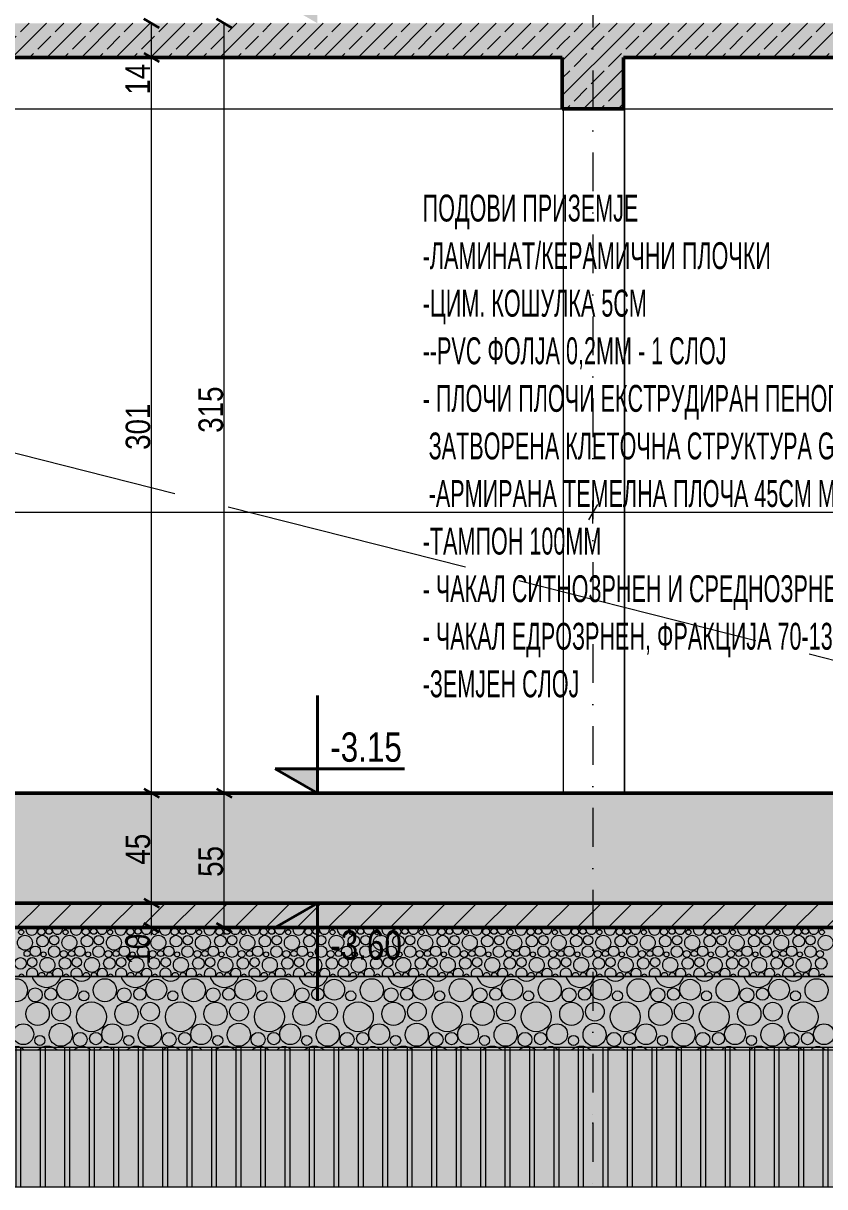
# Model space of a CAD drawing. Extents: x -1929 to 256751, y -18317 to 36108.
# Drawn here: x 112345 to 115621, y 5429 to 10189 of the extents above; entities that cross this region are included whole.
import ezdxf

# ---------------------------------------------------------------- set-up
doc = ezdxf.new("R2010")
doc.units = 0
doc.header["$LTSCALE"] = 5
doc.header["$MEASUREMENT"] = 0
doc.linetypes.add('- Осеви линии', pattern=[670.277762, 317.5, -176.388889, 0, -176.388874])
doc.linetypes.add('- Скирити линии', pattern=[245, 200, -45])
for name, color, linetype, lineweight in [('1', 8, 'Continuous', 13), ('101', 253, 'Continuous', 15), ('102', 254, 'Continuous', 15), ('141', 8, 'Continuous', 35), ('164', 255, 'Continuous', 15), ('18', 9, 'Continuous', 15), ('21', 7, 'Continuous', 50), ('27', 7, 'Continuous', 40), ('29', 7, 'Continuous', 50), ('46', 9, 'Continuous', 35), ('7', 7, 'Continuous', 25), ('85', 252, 'Continuous', 20)]:
    doc.layers.add(name, color=color, linetype=linetype, lineweight=lineweight)
for name, color, linetype, lineweight, true_color in [('104', 7, 'Continuous', 15, 0x3e3e3e), ('161', 7, 'Continuous', 15, 0x6a6a6a), ('19', 7, 'Continuous', 0, 0xe4e4e4), ('4', 7, 'Continuous', 20, 0x3e3e3e), ('45', 7, 'Continuous', 35, 0x404040), ('61', 7, 'Continuous', 20, 0x6a6a6a), ('65', 7, 'Continuous', 20, 0x4e4e4e), ('84', 7, 'Continuous', 20, 0x3e3e3e), ('88', 7, 'Continuous', 20, 0x5e5e5e)]:
    doc.layers.add(name, color=color, linetype=linetype, lineweight=lineweight, true_color=true_color)
doc.styles.add('GENERATED_STYLE_6', font='Cambria Math.ttf')
pattern_1 = [(45, (48941.57, 10189.11), (-70.71071, 70.71071), []), (45, (48906.22, 10224.47), (-70.71071, 70.71071), [75.00004, -25.00001])]

# ---------------------------------------------------------------- blocks, each defined once
blk = doc.blocks.new('*X241')
at = {"layer": '101', "color": 253, "linetype": 'Continuous', "lineweight": 15}
for centre, radius in [((224.156, 84.901), 0.207), ((225.807, 84.942), 0.286), ((226.445, 84.978), 0.251), ((227.793, 84.901), 0.207), ((229.444, 84.942), 0.286), ((230.083, 84.978), 0.251), ((231.43, 84.901), 0.207), ((233.081, 84.942), 0.286), ((233.72, 84.978), 0.251), ((235.067, 84.901), 0.207), ((236.718, 84.942), 0.286), ((237.357, 84.978), 0.251), ((238.704, 84.901), 0.207), ((240.356, 84.942), 0.286), ((240.994, 84.978), 0.251), ((242.341, 84.901), 0.207), ((243.993, 84.942), 0.286), ((244.631, 84.978), 0.251), ((245.978, 84.901), 0.207), ((247.63, 84.942), 0.286), ((248.268, 84.978), 0.251), ((249.615, 84.901), 0.207), ((251.267, 84.942), 0.286), ((251.905, 84.978), 0.251), ((253.252, 84.901), 0.207), ((254.904, 84.942), 0.286), ((255.542, 84.978), 0.251), ((256.89, 84.901), 0.207), ((258.541, 84.942), 0.286), ((259.179, 84.978), 0.251), ((260.527, 84.901), 0.207), ((262.178, 84.942), 0.286), ((262.816, 84.978), 0.251), ((264.164, 84.901), 0.207), ((265.815, 84.942), 0.286), ((266.453, 84.978), 0.251), ((267.801, 84.901), 0.207), ((269.452, 84.942), 0.286), ((270.09, 84.978), 0.251), ((271.438, 84.901), 0.207), ((273.089, 84.942), 0.286), ((273.727, 84.978), 0.251), ((275.075, 84.901), 0.207), ((276.726, 84.942), 0.286), ((277.365, 84.978), 0.251), ((278.712, 84.901), 0.207), ((280.363, 84.942), 0.286), ((281.002, 84.978), 0.251), ((282.349, 84.901), 0.207), ((284, 84.942), 0.286), ((284.639, 84.978), 0.251), ((285.986, 84.901), 0.207), ((287.638, 84.942), 0.286), ((288.276, 84.978), 0.251), ((289.623, 84.901), 0.207), ((224.468, 84.044), 0.612), ((225.904, 84.169), 0.477), ((226.854, 83.314), 0.473), ((226.864, 84.257), 0.384), ((228.105, 84.044), 0.612), ((229.541, 84.169), 0.477), ((230.491, 83.314), 0.473), ((230.501, 84.257), 0.384), ((231.742, 84.044), 0.612), ((233.178, 84.169), 0.477), ((234.128, 83.314), 0.473), ((234.138, 84.257), 0.384), ((235.379, 84.044), 0.612), ((236.815, 84.169), 0.477), ((237.765, 83.314), 0.473), ((237.775, 84.257), 0.384), ((239.017, 84.044), 0.612), ((240.452, 84.169), 0.477), ((241.402, 83.314), 0.473), ((241.412, 84.257), 0.384), ((242.654, 84.044), 0.612), ((244.089, 84.169), 0.477), ((245.039, 83.314), 0.473), ((245.05, 84.257), 0.384), ((246.291, 84.044), 0.612), ((247.726, 84.169), 0.477), ((248.676, 83.314), 0.473), ((248.687, 84.257), 0.384), ((249.928, 84.044), 0.612), ((251.363, 84.169), 0.477), ((252.314, 83.314), 0.473), ((252.324, 84.257), 0.384), ((253.565, 84.044), 0.612), ((255, 84.169), 0.477), ((255.951, 83.314), 0.473), ((255.961, 84.257), 0.384), ((257.202, 84.044), 0.612), ((258.638, 84.169), 0.477), ((259.588, 83.314), 0.473), ((259.598, 84.257), 0.384), ((260.839, 84.044), 0.612), ((262.275, 84.169), 0.477), ((263.225, 83.314), 0.473), ((263.235, 84.257), 0.384), ((264.476, 84.044), 0.612), ((265.912, 84.169), 0.477), ((266.862, 83.314), 0.473), ((266.872, 84.257), 0.384), ((268.113, 84.044), 0.612), ((269.549, 84.169), 0.477), ((270.499, 83.314), 0.473), ((270.509, 84.257), 0.384), ((271.75, 84.044), 0.612), ((273.186, 84.169), 0.477), ((274.136, 83.314), 0.473), ((274.146, 84.257), 0.384), ((275.387, 84.044), 0.612), ((276.823, 84.169), 0.477), ((277.773, 83.314), 0.473), ((277.783, 84.257), 0.384), ((279.024, 84.044), 0.612), ((280.46, 84.169), 0.477), ((281.41, 83.314), 0.473), ((281.42, 84.257), 0.384), ((282.661, 84.044), 0.612), ((284.097, 84.169), 0.477), ((285.047, 83.314), 0.473), ((285.057, 84.257), 0.384), ((286.298, 84.044), 0.612), ((287.734, 84.169), 0.477), ((288.684, 83.314), 0.473), ((288.694, 84.257), 0.384), ((289.936, 84.044), 0.612), ((224.104, 82.349), 0.477), ((224.645, 83.158), 0.251), ((225.319, 83.335), 0.426), ((226.305, 82.224), 0.612), ((225.993, 83.081), 0.207), ((227.741, 82.349), 0.477), ((227.644, 83.122), 0.286), ((228.283, 83.158), 0.251), ((228.956, 83.335), 0.426), ((229.942, 82.224), 0.612), ((229.63, 83.081), 0.207), ((231.378, 82.349), 0.477), ((231.281, 83.122), 0.286), ((231.92, 83.158), 0.251), ((232.593, 83.335), 0.426), ((233.579, 82.224), 0.612), ((233.267, 83.081), 0.207), ((235.015, 82.349), 0.477), ((234.918, 83.122), 0.286), ((235.557, 83.158), 0.251), ((236.23, 83.335), 0.426), ((237.217, 82.224), 0.612), ((236.904, 83.081), 0.207), ((238.652, 82.349), 0.477), ((238.556, 83.122), 0.286), ((239.194, 83.158), 0.251), ((239.868, 83.335), 0.426), ((240.854, 82.224), 0.612), ((240.541, 83.081), 0.207), ((242.289, 82.349), 0.477), ((242.193, 83.122), 0.286), ((242.831, 83.158), 0.251), ((243.505, 83.335), 0.426), ((244.491, 82.224), 0.612), ((244.178, 83.081), 0.207), ((245.926, 82.349), 0.477), ((245.83, 83.122), 0.286), ((246.468, 83.158), 0.251), ((247.142, 83.335), 0.426), ((248.128, 82.224), 0.612), ((247.815, 83.081), 0.207), ((249.563, 82.349), 0.477), ((249.467, 83.122), 0.286), ((250.105, 83.158), 0.251), ((250.779, 83.335), 0.426), ((251.765, 82.224), 0.612), ((251.452, 83.081), 0.207), ((253.2, 82.349), 0.477), ((253.104, 83.122), 0.286), ((253.742, 83.158), 0.251), ((254.416, 83.335), 0.426), ((255.402, 82.224), 0.612), ((255.09, 83.081), 0.207), ((256.838, 82.349), 0.477), ((256.741, 83.122), 0.286), ((257.379, 83.158), 0.251), ((258.053, 83.335), 0.426), ((259.039, 82.224), 0.612), ((258.727, 83.081), 0.207), ((260.475, 82.349), 0.477), ((260.378, 83.122), 0.286), ((261.016, 83.158), 0.251), ((261.69, 83.335), 0.426), ((262.676, 82.224), 0.612), ((262.364, 83.081), 0.207), ((264.112, 82.349), 0.477), ((264.015, 83.122), 0.286), ((264.653, 83.158), 0.251), ((265.327, 83.335), 0.426), ((266.313, 82.224), 0.612), ((266.001, 83.081), 0.207), ((267.749, 82.349), 0.477), ((267.652, 83.122), 0.286), ((268.29, 83.158), 0.251), ((268.964, 83.335), 0.426), ((269.95, 82.224), 0.612), ((269.638, 83.081), 0.207), ((271.386, 82.349), 0.477), ((271.289, 83.122), 0.286), ((271.927, 83.158), 0.251), ((272.601, 83.335), 0.426), ((273.587, 82.224), 0.612), ((273.275, 83.081), 0.207), ((275.023, 82.349), 0.477), ((274.926, 83.122), 0.286), ((275.565, 83.158), 0.251), ((276.238, 83.335), 0.426), ((277.224, 82.224), 0.612), ((276.912, 83.081), 0.207), ((278.66, 82.349), 0.477), ((278.563, 83.122), 0.286), ((279.202, 83.158), 0.251), ((279.875, 83.335), 0.426), ((280.861, 82.224), 0.612), ((280.549, 83.081), 0.207), ((282.297, 82.349), 0.477), ((282.2, 83.122), 0.286), ((282.839, 83.158), 0.251), ((283.512, 83.335), 0.426), ((284.498, 82.224), 0.612), ((284.186, 83.081), 0.207), ((285.934, 82.349), 0.477), ((285.838, 83.122), 0.286), ((286.476, 83.158), 0.251), ((287.15, 83.335), 0.426), ((288.136, 82.224), 0.612), ((287.823, 83.081), 0.207), ((289.571, 82.349), 0.477), ((289.475, 83.122), 0.286), ((225.064, 82.437), 0.384), ((228.701, 82.437), 0.384), ((232.338, 82.437), 0.384), ((235.975, 82.437), 0.384), ((239.612, 82.437), 0.384), ((243.25, 82.437), 0.384), ((246.887, 82.437), 0.384), ((250.524, 82.437), 0.384), ((254.161, 82.437), 0.384), ((257.798, 82.437), 0.384), ((261.435, 82.437), 0.384), ((265.072, 82.437), 0.384), ((268.709, 82.437), 0.384), ((272.346, 82.437), 0.384), ((275.983, 82.437), 0.384), ((279.62, 82.437), 0.384), ((283.257, 82.437), 0.384), ((286.894, 82.437), 0.384)]:
    blk.add_circle(centre, radius, dxfattribs=at)
for centre, radius, start, end in [((225.017, 85.134), 0.473, 162.59898, 17.40102), ((226.268, 85.864), 0.612, 254.33377, 285.66623), ((227.119, 85.155), 0.426, 163.6472, 16.3528), ((228.654, 85.134), 0.473, 162.59898, 17.40102), ((229.905, 85.864), 0.612, 254.33377, 285.66623), ((230.756, 85.155), 0.426, 163.6472, 16.3528), ((232.291, 85.134), 0.473, 162.59898, 17.40102), ((233.542, 85.864), 0.612, 254.33377, 285.66623), ((234.393, 85.155), 0.426, 163.6472, 16.3528), ((235.928, 85.134), 0.473, 162.59898, 17.40102), ((237.179, 85.864), 0.612, 254.33377, 285.66623), ((238.03, 85.155), 0.426, 163.6472, 16.3528), ((239.565, 85.134), 0.473, 162.59898, 17.40102), ((240.817, 85.864), 0.612, 254.33377, 285.66623), ((241.668, 85.155), 0.426, 163.6472, 16.3528), ((243.202, 85.134), 0.473, 162.59898, 17.40102), ((244.454, 85.864), 0.612, 254.33377, 285.66623), ((245.305, 85.155), 0.426, 163.6472, 16.3528), ((246.839, 85.134), 0.473, 162.59898, 17.40102), ((248.091, 85.864), 0.612, 254.33377, 285.66623), ((248.942, 85.155), 0.426, 163.6472, 16.3528), ((250.476, 85.134), 0.473, 162.59898, 17.40102), ((251.728, 85.864), 0.612, 254.33377, 285.66623), ((252.579, 85.155), 0.426, 163.6472, 16.3528), ((254.114, 85.134), 0.473, 162.59898, 17.40102), ((255.365, 85.864), 0.612, 254.33377, 285.66623), ((256.216, 85.155), 0.426, 163.6472, 16.3528), ((257.751, 85.134), 0.473, 162.59898, 17.40102), ((259.002, 85.864), 0.612, 254.33377, 285.66623), ((259.853, 85.155), 0.426, 163.6472, 16.3528), ((261.388, 85.134), 0.473, 162.59898, 17.40102), ((262.639, 85.864), 0.612, 254.33377, 285.66623), ((263.49, 85.155), 0.426, 163.6472, 16.3528), ((265.025, 85.134), 0.473, 162.59898, 17.40102), ((266.276, 85.864), 0.612, 254.33377, 285.66623), ((267.127, 85.155), 0.426, 163.6472, 16.3528), ((268.662, 85.134), 0.473, 162.59898, 17.40102), ((269.913, 85.864), 0.612, 254.33377, 285.66623), ((270.764, 85.155), 0.426, 163.6472, 16.3528), ((272.299, 85.134), 0.473, 162.59898, 17.40102), ((273.55, 85.864), 0.612, 254.33377, 285.66623), ((274.401, 85.155), 0.426, 163.6472, 16.3528), ((275.936, 85.134), 0.473, 162.59898, 17.40102), ((277.187, 85.864), 0.612, 254.33377, 285.66623), ((278.038, 85.155), 0.426, 163.6472, 16.3528), ((279.573, 85.134), 0.473, 162.59898, 17.40102), ((280.824, 85.864), 0.612, 254.33377, 285.66623), ((281.675, 85.155), 0.426, 163.6472, 16.3528), ((283.21, 85.134), 0.473, 162.59898, 17.40102), ((284.461, 85.864), 0.612, 254.33377, 285.66623), ((285.312, 85.155), 0.426, 163.6472, 16.3528), ((286.847, 85.134), 0.473, 162.59898, 17.40102), ((288.098, 85.864), 0.612, 254.33377, 285.66623), ((288.95, 85.155), 0.426, 163.6472, 16.3528), ((225.054, 81.494), 0.473, 332.4801, 207.5199), ((227.156, 81.515), 0.426, 325.62131, 214.37869), ((228.691, 81.494), 0.473, 332.4801, 207.5199), ((230.793, 81.515), 0.426, 325.62131, 214.37869), ((232.328, 81.494), 0.473, 332.4801, 207.5199), ((234.43, 81.515), 0.426, 325.62131, 214.37869), ((235.965, 81.494), 0.473, 332.4801, 207.5199), ((238.068, 81.515), 0.426, 325.62131, 214.37869), ((239.602, 81.494), 0.473, 332.4801, 207.5199), ((241.705, 81.515), 0.426, 325.62131, 214.37869), ((243.239, 81.494), 0.473, 332.4801, 207.5199), ((245.342, 81.515), 0.426, 325.62131, 214.37869), ((246.876, 81.494), 0.473, 332.4801, 207.5199), ((248.979, 81.515), 0.426, 325.62131, 214.37869), ((250.514, 81.494), 0.473, 332.4801, 207.5199), ((252.616, 81.515), 0.426, 325.62131, 214.37869), ((254.151, 81.494), 0.473, 332.4801, 207.5199), ((256.253, 81.515), 0.426, 325.62131, 214.37869), ((257.788, 81.494), 0.473, 332.4801, 207.5199), ((259.89, 81.515), 0.426, 325.62131, 214.37869), ((261.425, 81.494), 0.473, 332.4801, 207.5199), ((263.527, 81.515), 0.426, 325.62131, 214.37869), ((265.062, 81.494), 0.473, 332.4801, 207.5199), ((267.164, 81.515), 0.426, 325.62131, 214.37869), ((268.699, 81.494), 0.473, 332.4801, 207.5199), ((270.801, 81.515), 0.426, 325.62131, 214.37869), ((272.336, 81.494), 0.473, 332.4801, 207.5199), ((274.438, 81.515), 0.426, 325.62131, 214.37869), ((275.973, 81.494), 0.473, 332.4801, 207.5199), ((278.075, 81.515), 0.426, 325.62131, 214.37869), ((279.61, 81.494), 0.473, 332.4801, 207.5199), ((281.712, 81.515), 0.426, 325.62131, 214.37869), ((283.247, 81.494), 0.473, 332.4801, 207.5199), ((285.35, 81.515), 0.426, 325.62131, 214.37869), ((286.884, 81.494), 0.473, 332.4801, 207.5199), ((288.987, 81.515), 0.426, 325.62131, 214.37869), ((224.193, 81.261), 0.207, 3.86586, 176.13414), ((225.844, 81.303), 0.286, 354.47725, 185.52275), ((226.483, 81.338), 0.251, 345.45425, 194.54575), ((227.83, 81.261), 0.207, 3.86586, 176.13414), ((229.481, 81.303), 0.286, 354.47725, 185.52275), ((230.12, 81.338), 0.251, 345.45425, 194.54575), ((231.467, 81.261), 0.207, 3.86586, 176.13414), ((233.118, 81.303), 0.286, 354.47725, 185.52275), ((233.757, 81.338), 0.251, 345.45425, 194.54575), ((235.104, 81.261), 0.207, 3.86586, 176.13414), ((236.756, 81.303), 0.286, 354.47725, 185.52275), ((237.394, 81.338), 0.251, 345.45425, 194.54575), ((238.741, 81.261), 0.207, 3.86586, 176.13414), ((240.393, 81.303), 0.286, 354.47725, 185.52275), ((241.031, 81.338), 0.251, 345.45425, 194.54575), ((242.378, 81.261), 0.207, 3.86586, 176.13414), ((244.03, 81.303), 0.286, 354.47725, 185.52275), ((244.668, 81.338), 0.251, 345.45425, 194.54575), ((246.015, 81.261), 0.207, 3.86586, 176.13414), ((247.667, 81.303), 0.286, 354.47725, 185.52275), ((248.305, 81.338), 0.251, 345.45425, 194.54575), ((249.652, 81.261), 0.207, 3.86586, 176.13414), ((251.304, 81.303), 0.286, 354.47725, 185.52275), ((251.942, 81.338), 0.251, 345.45425, 194.54575), ((253.29, 81.261), 0.207, 3.86586, 176.13414), ((254.941, 81.303), 0.286, 354.47725, 185.52275), ((255.579, 81.338), 0.251, 345.45425, 194.54575), ((256.927, 81.261), 0.207, 3.86586, 176.13414), ((258.578, 81.303), 0.286, 354.47725, 185.52275), ((259.216, 81.338), 0.251, 345.45425, 194.54575), ((260.564, 81.261), 0.207, 3.86586, 176.13414), ((262.215, 81.303), 0.286, 354.47725, 185.52275), ((262.853, 81.338), 0.251, 345.45425, 194.54575), ((264.201, 81.261), 0.207, 3.86586, 176.13414), ((265.852, 81.303), 0.286, 354.47725, 185.52275), ((266.49, 81.338), 0.251, 345.45425, 194.54575), ((267.838, 81.261), 0.207, 3.86586, 176.13414), ((269.489, 81.303), 0.286, 354.47725, 185.52275), ((270.127, 81.338), 0.251, 345.45425, 194.54575), ((271.475, 81.261), 0.207, 3.86586, 176.13414), ((273.126, 81.303), 0.286, 354.47725, 185.52275), ((273.765, 81.338), 0.251, 345.45425, 194.54575), ((275.112, 81.261), 0.207, 3.86586, 176.13414), ((276.763, 81.303), 0.286, 354.47725, 185.52275), ((277.402, 81.338), 0.251, 345.45425, 194.54575), ((278.749, 81.261), 0.207, 3.86586, 176.13414), ((280.4, 81.303), 0.286, 354.47725, 185.52275), ((281.039, 81.338), 0.251, 345.45425, 194.54575), ((282.386, 81.261), 0.207, 3.86586, 176.13414), ((284.038, 81.303), 0.286, 354.47725, 185.52275), ((284.676, 81.338), 0.251, 345.45425, 194.54575), ((286.023, 81.261), 0.207, 3.86586, 176.13414), ((287.675, 81.303), 0.286, 354.47725, 185.52275), ((288.313, 81.338), 0.251, 345.45425, 194.54575), ((289.66, 81.261), 0.207, 3.86586, 176.13414)]:
    blk.add_arc(centre, radius, start, end, dxfattribs=at)
blk = doc.blocks.new('*X242')
at = {"layer": '101', "color": 253, "linetype": 'Continuous', "lineweight": 15}
for centre, radius in [((223.727, 80.151), 0.946), ((227.932, 80.194), 0.851), ((231.001, 80.151), 0.946), ((235.206, 80.194), 0.851), ((238.275, 80.151), 0.946), ((242.48, 80.194), 0.851), ((245.55, 80.151), 0.946), ((249.754, 80.194), 0.851), ((252.824, 80.151), 0.946), ((257.028, 80.194), 0.851), ((260.098, 80.151), 0.946), ((264.302, 80.194), 0.851), ((267.372, 80.151), 0.946), ((271.577, 80.194), 0.851), ((274.646, 80.151), 0.946), ((278.851, 80.194), 0.851), ((281.92, 80.151), 0.946), ((286.125, 80.194), 0.851), ((289.194, 80.151), 0.946), ((225.308, 79.768), 0.572), ((226.584, 79.839), 0.501), ((229.279, 79.686), 0.414), ((232.582, 79.768), 0.572), ((233.858, 79.839), 0.501), ((236.553, 79.686), 0.414), ((239.856, 79.768), 0.572), ((241.133, 79.839), 0.501), ((243.827, 79.686), 0.414), ((247.13, 79.768), 0.572), ((248.407, 79.839), 0.501), ((251.102, 79.686), 0.414), ((254.404, 79.768), 0.572), ((255.681, 79.839), 0.501), ((258.376, 79.686), 0.414), ((261.678, 79.768), 0.572), ((262.955, 79.839), 0.501), ((265.65, 79.686), 0.414), ((268.953, 79.768), 0.572), ((270.229, 79.839), 0.501), ((272.924, 79.686), 0.414), ((276.227, 79.768), 0.572), ((277.503, 79.839), 0.501), ((280.198, 79.686), 0.414), ((283.501, 79.768), 0.572), ((284.777, 79.839), 0.501), ((287.472, 79.686), 0.414), ((225.501, 78.222), 0.954), ((227.422, 78.398), 0.767), ((229.904, 77.972), 1.224), ((232.775, 78.222), 0.954), ((234.696, 78.398), 0.767), ((237.178, 77.972), 1.224), ((240.049, 78.222), 0.954), ((241.97, 78.398), 0.767), ((244.452, 77.972), 1.224), ((247.323, 78.222), 0.954), ((249.244, 78.398), 0.767), ((251.726, 77.972), 1.224), ((254.598, 78.222), 0.954), ((256.518, 78.398), 0.767), ((259, 77.972), 1.224), ((261.872, 78.222), 0.954), ((263.792, 78.398), 0.767), ((266.275, 77.972), 1.224), ((269.146, 78.222), 0.954), ((271.067, 78.398), 0.767), ((273.549, 77.972), 1.224), ((276.42, 78.222), 0.954), ((278.341, 78.398), 0.767), ((280.823, 77.972), 1.224), ((283.694, 78.222), 0.954), ((285.615, 78.398), 0.767), ((288.097, 77.972), 1.224), ((224.332, 76.554), 0.851), ((227.401, 76.511), 0.946), ((231.606, 76.554), 0.851), ((234.675, 76.511), 0.946), ((238.88, 76.554), 0.851), ((241.95, 76.511), 0.946), ((246.154, 76.554), 0.851), ((249.224, 76.511), 0.946), ((253.428, 76.554), 0.851), ((256.498, 76.511), 0.946), ((260.702, 76.554), 0.851), ((263.772, 76.511), 0.946), ((267.977, 76.554), 0.851), ((271.046, 76.511), 0.946), ((275.251, 76.554), 0.851), ((278.32, 76.511), 0.946), ((282.525, 76.554), 0.851), ((285.594, 76.511), 0.946), ((289.799, 76.554), 0.851), ((225.679, 76.046), 0.414), ((228.982, 76.129), 0.572), ((230.258, 76.199), 0.501), ((232.953, 76.046), 0.414), ((236.256, 76.129), 0.572), ((237.533, 76.199), 0.501), ((240.227, 76.046), 0.414), ((243.53, 76.129), 0.572), ((244.807, 76.199), 0.501), ((247.502, 76.046), 0.414), ((250.804, 76.129), 0.572), ((252.081, 76.199), 0.501), ((254.776, 76.046), 0.414), ((258.078, 76.129), 0.572), ((259.355, 76.199), 0.501), ((262.05, 76.046), 0.414), ((265.353, 76.129), 0.572), ((266.629, 76.199), 0.501), ((269.324, 76.046), 0.414), ((272.627, 76.129), 0.572), ((273.903, 76.199), 0.501), ((276.598, 76.046), 0.414), ((279.901, 76.129), 0.572), ((281.177, 76.199), 0.501), ((283.872, 76.046), 0.414), ((287.175, 76.129), 0.572), ((288.452, 76.199), 0.501)]:
    blk.add_circle(centre, radius, dxfattribs=at)
for centre, radius, start, end in [((226.23, 81.612), 1.224, 195.99442, 344.00558), ((229.101, 81.861), 0.954, 217.9292, 322.0708), ((233.504, 81.612), 1.224, 195.99442, 344.00558), ((236.375, 81.861), 0.954, 217.9292, 322.0708), ((240.778, 81.612), 1.224, 195.99442, 344.00558), ((243.649, 81.861), 0.954, 217.9292, 322.0708), ((248.052, 81.612), 1.224, 195.99442, 344.00558), ((250.923, 81.861), 0.954, 217.9292, 322.0708), ((255.326, 81.612), 1.224, 195.99442, 344.00558), ((258.198, 81.861), 0.954, 217.9292, 322.0708), ((262.6, 81.612), 1.224, 195.99442, 344.00558), ((265.472, 81.861), 0.954, 217.9292, 322.0708), ((269.875, 81.612), 1.224, 195.99442, 344.00558), ((272.746, 81.861), 0.954, 217.9292, 322.0708), ((277.149, 81.612), 1.224, 195.99442, 344.00558), ((280.02, 81.861), 0.954, 217.9292, 322.0708), ((284.423, 81.612), 1.224, 195.99442, 344.00558), ((287.294, 81.861), 0.954, 217.9292, 322.0708), ((223.822, 74.758), 0.767, 42.37311, 137.62689), ((226.304, 74.332), 1.224, 50.34184, 129.65816), ((229.175, 74.582), 0.954, 46.61075, 133.38925), ((231.096, 74.758), 0.767, 42.37311, 137.62689), ((233.578, 74.332), 1.224, 50.34184, 129.65816), ((236.449, 74.582), 0.954, 46.61075, 133.38925), ((238.37, 74.758), 0.767, 42.37311, 137.62689), ((240.852, 74.332), 1.224, 50.34184, 129.65816), ((243.723, 74.582), 0.954, 46.61075, 133.38925), ((245.644, 74.758), 0.767, 42.37311, 137.62689), ((248.126, 74.332), 1.224, 50.34184, 129.65816), ((250.998, 74.582), 0.954, 46.61075, 133.38925), ((252.918, 74.758), 0.767, 42.37311, 137.62689), ((255.4, 74.332), 1.224, 50.34184, 129.65816), ((258.272, 74.582), 0.954, 46.61075, 133.38925), ((260.192, 74.758), 0.767, 42.37311, 137.62689), ((262.675, 74.332), 1.224, 50.34184, 129.65816), ((265.546, 74.582), 0.954, 46.61075, 133.38925), ((267.467, 74.758), 0.767, 42.37311, 137.62689), ((269.949, 74.332), 1.224, 50.34184, 129.65816), ((272.82, 74.582), 0.954, 46.61075, 133.38925), ((274.741, 74.758), 0.767, 42.37311, 137.62689), ((277.223, 74.332), 1.224, 50.34184, 129.65816), ((280.094, 74.582), 0.954, 46.61075, 133.38925), ((282.015, 74.758), 0.767, 42.37311, 137.62689), ((284.497, 74.332), 1.224, 50.34184, 129.65816), ((287.368, 74.582), 0.954, 46.61075, 133.38925), ((289.289, 74.758), 0.767, 42.37311, 137.62689)]:
    blk.add_arc(centre, radius, start, end, dxfattribs=at)

msp = doc.modelspace()

# ---------------------------------------------------------------- hatches: boundary and pattern name
at = {"linetype": 'Continuous', "lineweight": 0}
for points in [[(113547.6, 10189.1), (113547.6, 10289.1), (113374.6, 10289.1)], [(113547.6, 7039.1), (113547.6, 7139.1), (113374.6, 7139.1)], [(113547.6, 6589.1), (113374.6, 6489.1), (113547.6, 6489.1)]]:
    msp.add_hatch(color=256, dxfattribs=at).paths.add_polyline_path(points)
at = {"layer": '1', "linetype": 'Continuous', "lineweight": 13, "true_color": 0x2b2b2b}
h = msp.add_hatch(dxfattribs=at)
h.set_pattern_fill('1_СТОМАНОБЕТОН_0001', color=250, scale=50.000024, style=0, pattern_type=2)
h.set_pattern_definition(pattern_1)
h.paths.add_polyline_path([(109647.1, 10189.1), (109647.1, 10049.1), (114548.5, 10049.1), (114548.5, 10189.1)])
h = msp.add_hatch(dxfattribs=at)
h.set_pattern_fill('1_СТОМАНОБЕТОН_0001', color=250, scale=50.000024, style=0, pattern_type=2)
h.set_pattern_definition(pattern_1)
h.paths.add_polyline_path([(114548.5, 10189.1), (114548.5, 9839.1), (114798.5, 9839.1), (114798.5, 10189.1)])
h = msp.add_hatch(dxfattribs=at)
h.set_pattern_fill('1_СТОМАНОБЕТОН_0001', color=250, scale=50.000024, style=0, pattern_type=2)
h.set_pattern_definition(pattern_1)
h.paths.add_polyline_path([(114798.5, 10189.1), (114798.5, 10049.1), (117548.7, 10049.1), (117548.7, 10189.1)])
h = msp.add_hatch(dxfattribs=at)
h.set_pattern_fill('1_СТОМАНОБЕТОН_0001', color=250, scale=50.000024, style=0, pattern_type=2)
h.set_pattern_definition(pattern_1)
h.paths.add_polyline_path([(117799.4, 6589.1), (117799.4, 7039.1), (105799.4, 7039.1), (105799.4, 6589.1)])
at = {"layer": '102', "linetype": 'Continuous', "lineweight": 15}
for points in [[(103199.7, 5429.1), (120507, 5429.1), (120507, 6247), (117912.9, 6926.1), (117907.7, 5999.1), (105237.6, 5999.1), (105237.6, 6539.1), (105237.6, 7039.1), (104713.4, 9892.4), (103199.7, 9892.4)], [(105707.7, 6589.1), (105707.7, 6489.1), (117907.7, 6489.1), (117907.7, 6589.1)]]:
    msp.add_hatch(color=254, dxfattribs=at).paths.add_polyline_path(points)
at = {"layer": '104', "linetype": 'Continuous', "lineweight": 15, "true_color": 0x3e3e3e}
h = msp.add_hatch(dxfattribs=at)
h.set_pattern_fill('MASONRY_BLOCK_0001', color=250, scale=50.000024, style=0, pattern_type=2)
h.set_pattern_definition([(45, (48941.57, 10189.11), (-63.63964, 63.63964), [])])
h.paths.add_polyline_path([(105707.7, 6589.1), (105707.7, 6489.1), (117907.7, 6489.1), (117907.7, 6589.1)])
at = {"layer": '161', "linetype": 'Continuous', "lineweight": 15, "true_color": 0x6a6a6a}
h = msp.add_hatch(dxfattribs=at)
h.set_pattern_fill('DOUBLE_1_1_0001', color=251, scale=50.000024, style=0, pattern_type=2)
h.set_pattern_definition([(90, (112935.48, 6990.15), (-100, 0), []), (90, (112915.48, 6990.15), (-100, 0), [])])
h.paths.add_polyline_path([(103199.7, 5429.1), (120507, 5429.1), (120507, 6247), (117912.9, 6926.1), (117907.7, 5999.1), (105237.6, 5999.1), (105237.6, 6539.1), (105237.6, 7039.1), (104713.4, 9892.4), (103199.7, 9892.4)])
at = {"layer": '18', "linetype": 'Continuous', "lineweight": 15}
for points in [[(109647.1, 10189.1), (109647.1, 10049.1), (114548.5, 10049.1), (114548.5, 10189.1)], [(114548.5, 10189.1), (114548.5, 9839.1), (114798.5, 9839.1), (114798.5, 10189.1)], [(114798.5, 10189.1), (114798.5, 10049.1), (117548.7, 10049.1), (117548.7, 10189.1)], [(117799.4, 6589.1), (117799.4, 7039.1), (105799.4, 7039.1), (105799.4, 6589.1)]]:
    msp.add_hatch(color=9, dxfattribs=at).paths.add_polyline_path(points)
at = {"layer": '19', "linetype": 'Continuous', "lineweight": 0, "true_color": 0xe4e4e4}
for points in [[(105237.6, 6289.1), (117907.7, 6289.1), (117907.7, 6489.1), (105237.6, 6489.1)], [(105237.6, 5989.1), (117907.7, 5989.1), (117907.7, 6289.1), (105237.6, 6289.1)]]:
    msp.add_hatch(color=254, dxfattribs=at).paths.add_polyline_path(points)

# ---------------------------------------------------------------- linework, layer by layer
at = {"layer": '101', "color": 253, "linetype": 'Continuous', "lineweight": 15, "flags": 128}
msp.add_lwpolyline([(105237.6, 5989.1), (117907.7, 5989.1), (117907.7, 6289.1), (105237.6, 6289.1)], close=True, dxfattribs=at)
at = {"layer": '104', "color": 250, "linetype": 'Continuous', "lineweight": 15, "true_color": 0x3e3e3e, "flags": 128}
for points in [[(120507, 5429.1), (120507, 6247), (117912.9, 6926.1), (117907.7, 5999.1), (105237.6, 5999.1), (105237.6, 6539.1), (105237.6, 7039.1), (104713.4, 9892.4), (103199.7, 9892.4)], [(103199.7, 5429.1), (120507, 5429.1)]]:
    msp.add_lwpolyline(points, dxfattribs=at)
at = {"layer": '141', "linetype": 'Continuous', "lineweight": 35}
for p, q in [((113547.6, 7039.1), (113472.6, 7039.1)), ((113547.6, 7039.1), (113622.6, 7039.1)), ((113547.6, 6589.1), (113472.6, 6589.1)), ((113547.6, 6589.1), (113622.6, 6589.1))]:
    msp.add_line(p, q, dxfattribs=at)
at = {"layer": '164', "color": 255, "linetype": 'Continuous', "lineweight": 15}
for p, q in [((114803.4, 9839.1), (114803.4, 10049.1)), ((109651.9, 9839.1), (114548.5, 9839.1)), ((114803.4, 9839.1), (114798.5, 9839.1)), ((114803.4, 9839.1), (117530.7, 9839.1))]:
    msp.add_line(p, q, dxfattribs=at)
at = {"layer": '21', "color": 7, "linetype": 'Continuous', "lineweight": 50, "flags": 128}
msp.add_lwpolyline([(105707.7, 6589.1), (117907.7, 6589.1), (117907.7, 6489.1), (105707.7, 6489.1)], close=True, dxfattribs=at)
at = {"layer": '27', "linetype": 'Continuous', "lineweight": 40}
for p, q in [((113547.6, 7039.1), (113547.6, 7439.1)), ((113547.6, 7039.1), (113374.6, 7139.1)), ((113374.6, 7139.1), (113547.6, 7139.1)), ((113547.6, 7139.1), (113903.9, 7139.1)), ((113547.6, 6589.1), (113374.6, 6489.1)), ((113547.6, 6589.1), (113547.6, 6189.1)), ((113374.6, 6489.1), (113547.6, 6489.1)), ((113547.6, 6489.1), (113903.9, 6489.1))]:
    msp.add_line(p, q, dxfattribs=at)
at = {"layer": '29', "linetype": 'Continuous', "lineweight": 50}
for p, q in [((114548.5, 10049.1), (109647.1, 10049.1)), ((114548.5, 10049.1), (114548.5, 9839.1)), ((117548.7, 10049.1), (114798.5, 10049.1)), ((114798.5, 10049.1), (114798.5, 9839.1)), ((114798.5, 9839.1), (114548.5, 9839.1)), ((117549.4, 7039.1), (109647.1, 7039.1)), ((117799.4, 6589.1), (105799.4, 6589.1))]:
    msp.add_line(p, q, dxfattribs=at)
at = {"layer": '4', "linetype": '- Осеви линии', "lineweight": 20, "ltscale": 0.1}
for p, q in [((114674.1, 14689.1), (114674.1, 5689.1)), ((114674.1, 14689.1), (114674.1, 5689.1)), ((114674.1, 14689.1), (114674.1, 5689.1)), ((114674.1, 5689.1), (114674.1, 5429.1)), ((114674.1, 5689.1), (114674.1, 5429.1)), ((114674.1, 5689.1), (114674.1, 5429.1))]:
    msp.add_line(p, q, dxfattribs=at)
at = {"layer": '4', "color": 250, "linetype": '- Осеви линии', "lineweight": 20, "true_color": 0x3e3e3e}
msp.add_point((114674.1, 5689.1), dxfattribs=at)
msp.add_point((114674.1, 5689.1), dxfattribs=at)
msp.add_point((114674.1, 5689.1), dxfattribs=at)
msp.add_point((114674.1, 5689.1), dxfattribs=at)
msp.add_point((114674.1, 5689.1), dxfattribs=at)
msp.add_point((114674.1, 5689.1), dxfattribs=at)
at = {"layer": '45', "color": 250, "linetype": 'Continuous', "lineweight": 35, "true_color": 0x404040}
for p, q in [((112837.6, 10207.2), (112900.1, 10171.1)), ((113135.2, 10207.2), (113197.7, 10171.1)), ((112837.6, 10067.2), (112900.1, 10031.1)), ((112837.6, 7057.2), (112900.1, 7021.1)), ((113135.2, 7057.2), (113197.7, 7021.1)), ((112837.6, 6607.2), (112900.1, 6571.1)), ((112837.6, 6507.2), (112900.1, 6471.1)), ((113135.2, 6507.2), (113197.7, 6471.1))]:
    msp.add_line(p, q, dxfattribs=at)
at = {"layer": '61', "color": 251, "linetype": '- Скирити линии', "lineweight": 20, "true_color": 0x6a6a6a, "flags": 128}
msp.add_lwpolyline([(106057.7, 10014.1), (117807.7, 7039.1)], dxfattribs=at)
at = {"layer": '84', "color": 250, "linetype": 'Continuous', "lineweight": 20, "true_color": 0x3e3e3e, "flags": 128}
msp.add_lwpolyline([(105237.6, 6289.1), (117907.7, 6289.1), (117907.7, 6489.1), (105237.6, 6489.1)], close=True, dxfattribs=at)
at = {"layer": '85', "linetype": 'Continuous', "lineweight": 20}
for p, q in [((112868.9, 10049.1), (112868.9, 10189.1)), ((113166.4, 7039.1), (113166.4, 10189.1)), ((112915.7, 10049.1), (112822, 10049.1)), ((112868.9, 7039.1), (112868.9, 10049.1)), ((114674.1, 8142.2), (114674.1, 8236)), ((109524.1, 8189.1), (114674.1, 8189.1)), ((114692.1, 8220.4), (114656.1, 8157.9)), ((114674.1, 8189.1), (117674.1, 8189.1)), ((112915.7, 7039.1), (112822, 7039.1)), ((112868.9, 6589.1), (112868.9, 7039.1)), ((113213.3, 7039.1), (113119.5, 7039.1)), ((113166.4, 6489.1), (113166.4, 7039.1)), ((112915.7, 6589.1), (112822, 6589.1)), ((112868.9, 6489.1), (112868.9, 6589.1)), ((112915.7, 6489.1), (112822, 6489.1)), ((112868.9, 6458.5), (112868.9, 6489.1)), ((113213.3, 6489.1), (113119.5, 6489.1)), ((113166.4, 6458.5), (113166.4, 6489.1))]:
    msp.add_line(p, q, dxfattribs=at)
at = {"layer": '88', "color": 251, "linetype": 'Continuous', "lineweight": 20, "true_color": 0x5e5e5e}
for p, q in [((114553.4, 7039.1), (114553.4, 9839.1)), ((114803.4, 7039.1), (114803.4, 9839.1)), ((114803.8, 7039.1), (114803.8, 9839.1))]:
    msp.add_line(p, q, dxfattribs=at)

# ---------------------------------------------------------------- block references
at = {"layer": '65', "color": 251, "linetype": 'Continuous', "lineweight": 20, "true_color": 0x4e4e4e, "xscale": 50.00002355911847, "yscale": 50.00002355911847, "zscale": 50.00002355911847}
for name in ['*X241', '*X242']:
    msp.add_blockref(name, (101128.5, 2225.4), dxfattribs=at)

# ---------------------------------------------------------------- texts
at = {"layer": '1', "linetype": 'Continuous', "lineweight": 13, "char_height": 120, "attachment_point": 7, "style": 'GENERATED_STYLE_6'}
for s, insert in [('\\A1;{\\W0.800000x;\\pql;\\fCentury Gothic|b0|i0|c0|p34;-3.15}', (113600.1, 7166.1)), ('\\A1;{\\W0.800000x;\\pql;\\fCentury Gothic|b0|i0|c0|p34;-3.60}', (113600.1, 6356.1))]:
    msp.add_mtext(s, dxfattribs=dict(at, insert=insert))
at = {"layer": '46', "color": 254, "linetype": 'Continuous', "lineweight": 35, "char_height": 100, "attachment_point": 7, "rotation": 90, "style": 'GENERATED_STYLE_6'}
for s, insert in [('\\A1;{\\W0.850000x;\\pql;\\fCentury Gothic|b0|i0|c0|p34;14}', (112862.6, 9897.3)), ('\\A1;{\\W0.850000x;\\pql;\\fCentury Gothic|b0|i0|c0|p34;315}', (113162.7, 8513.5)), ('\\A1;{\\W0.850000x;\\pql;\\fCentury Gothic|b0|i0|c0|p34;301}', (112865.1, 8443.5)), ('\\A1;{\\W0.850000x;\\pql;\\fCentury Gothic|b0|i0|c0|p34;45}', (112865.1, 6746.7)), ('\\A1;{\\W0.850000x;\\pql;\\fCentury Gothic|b0|i0|c0|p34;55}', (113162.7, 6696.7)), ('\\A1;{\\W0.850000x;\\pql;\\fCentury Gothic|b0|i0|c0|p34;10}', (112865.1, 6337.3))]:
    msp.add_mtext(s, dxfattribs=dict(at, insert=insert))
at = {"layer": '7', "color": 7, "linetype": 'Continuous', "lineweight": 25, "insert": (113977.8, 7430), "char_height": 110.0001, "attachment_point": 7, "line_spacing_factor": 1.061514, "style": 'GENERATED_STYLE_6'}
msp.add_mtext('\\A1;{\\W0.600000x;\\pql;\\fCentury Gothic|b0|i0|c0|p34;ПОДОВИ ПРИЗЕМЈЕ\\P\\pql;\\fCentury Gothic|b0|i0|c0|p34;-ЛАМИНАТ/КЕРАМИЧНИ ПЛОЧКИ\\P\\pql;\\fCentury Gothic|b0|i0|c0|p34;-ЦИМ. КОШУЛКА 5СМ\\P\\pql;\\fCentury Gothic|b0|i0|c0|p34;--PVC ФОЛJA 0,2ММ - 1 СЛОЈ\\P\\pql;\\fCentury Gothic|b0|i0|c0|p34;- ПЛОЧИ \\fCentury Gothic|b0|i0|c0|p34;\\c2829099;ПЛОЧИ ЕКСТРУДИРАН ПЕНОПОЛИСТИРЕН\\P\\pql;\\fCentury Gothic|b0|i0|c0|p34; ЗАТВОРЕНА КЛЕТOЧНА СТРУКТУРА G=32 KG/М3   Л=0.033 W/M*K- 100 ММ\\P\\pql;\\fCentury Gothic|b0|i0|c0|p34;\\C7; -АРМИРАНА TEМЕЛНА ПЛОЧА 45СМ МБ30\\P\\pql;\\fCentury Gothic|b0|i0|c0|p34;-ТАМПОН 100ММ\\P\\pql;\\fCentury Gothic|b0|i0|c0|p34;\\c2829099;-\\fCentury Gothic|b0|i0|c0|p34;\\C7; ЧАКАЛ СИТНОЗРНЕН И СРЕДНОЗРНЕН ФРАКЦИЈА 0-63 - 200 ММ\\P\\pql;\\fCentury Gothic|b0|i0|c0|p34;- ЧАКАЛ ЕДРОЗРНЕН, ФРАКЦИЈА 70-130 - 300 ММ\\P\\pql;\\fCentury Gothic|b0|i0|c0|p34;-ЗЕМЈЕН СЛОЈ}', dxfattribs=at)

doc.saveas('drawing.dxf')
